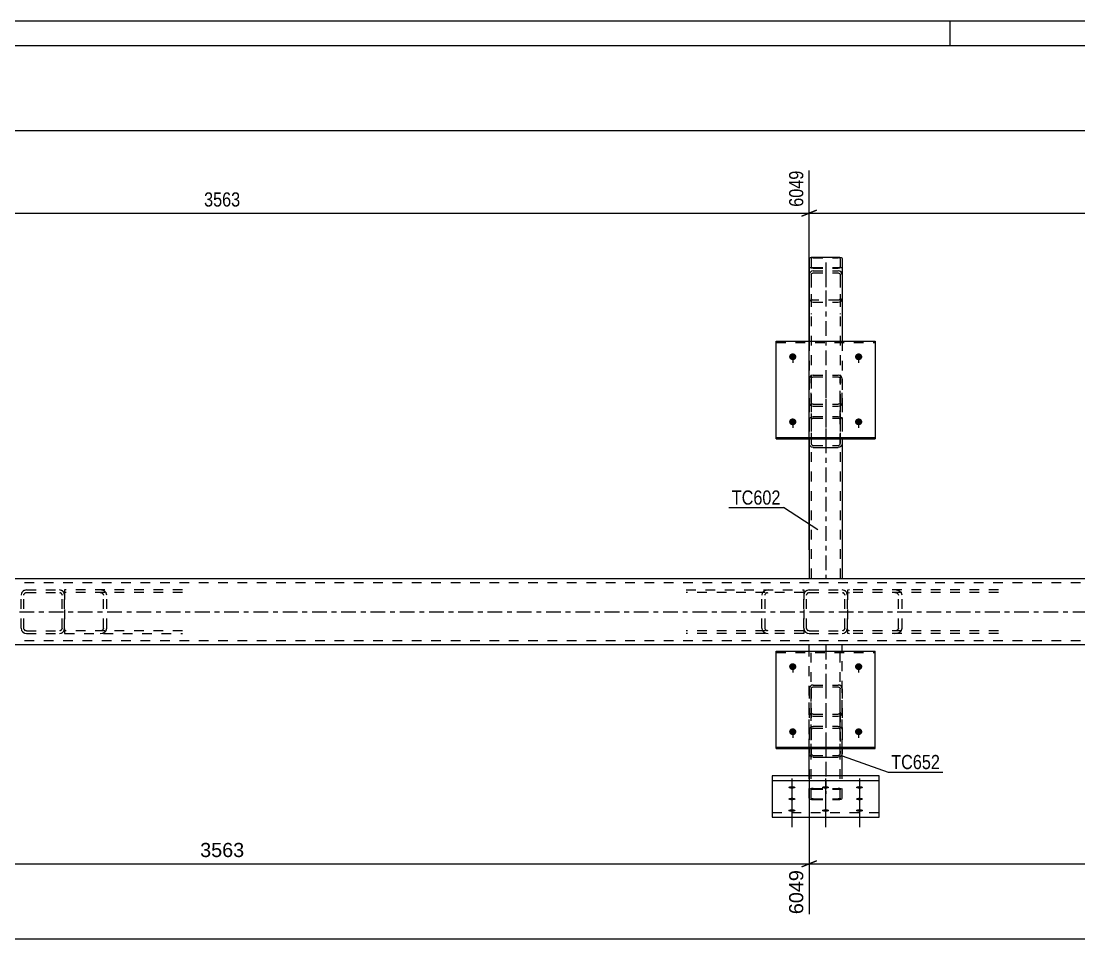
# Model space of a CAD drawing. Header units: millimetres. Extents: x -106 to 1083, y -547 to 294.
# Drawn here: x 265.1 to 479, y 108.9 to 294.4 of the extents above; entities that cross this region are included whole.
import ezdxf

# ---------------------------------------------------------------- set-up
doc = ezdxf.new("R2010")
doc.units = ezdxf.units.MM
doc.linetypes.add('DXK_LINE_DOT2', pattern=[3.9198, 1.9599, -1.9599])
doc.linetypes.add('DXK_LINE_DOT3', pattern=[5.9187, 2.979, -0.9799, 0.9799, -0.9799])
doc.styles.add('Arial', font='ARIAL.TTF', dxfattribs={"height": 0.2})
doc.styles.add('Arial Narrow', font='ARIALN.TTF', dxfattribs={"height": 0.2})

# ---------------------------------------------------------------- blocks, each defined once
blk = doc.blocks.new('Unknown-761556658-1163')
at = {"color": 5, "linetype": 'Continuous'}
for p, q in [((1083, 294.38), (-106, 294.38)), ((453, 289.38), (453, 294.38)), ((1078, 289.38), (-101, 289.38))]:
    blk.add_line(p, q, dxfattribs=at)
blk = doc.blocks.new('Bolt-761556658-4872 - 4869')
at = {"linetype": 'Continuous'}
for points in [[(434.51, 163.19), (434.36, 163.21), (434.21, 163.25), (434.08, 163.33), (433.96, 163.42), (433.87, 163.54), (433.81, 163.67), (433.78, 163.81), (433.78, 163.96), (433.81, 164.1), (433.87, 164.23), (433.96, 164.34), (434.08, 164.44), (434.21, 164.51), (434.36, 164.56), (434.51, 164.57), (434.66, 164.56), (434.81, 164.51), (434.94, 164.44), (435.05, 164.34), (435.14, 164.23), (435.21, 164.1), (435.24, 163.96), (435.24, 163.81), (435.21, 163.67), (435.14, 163.54), (435.05, 163.42), (434.94, 163.33), (434.81, 163.25), (434.66, 163.21)], [(434.51, 150.04), (434.36, 150.05), (434.21, 150.1), (434.08, 150.17), (433.96, 150.27), (433.87, 150.38), (433.81, 150.51), (433.78, 150.66), (433.78, 150.8), (433.81, 150.94), (433.87, 151.07), (433.96, 151.19), (434.08, 151.29), (434.21, 151.36), (434.36, 151.4), (434.51, 151.42), (434.66, 151.4), (434.81, 151.36), (434.94, 151.29), (435.05, 151.19), (435.14, 151.07), (435.21, 150.94), (435.24, 150.8), (435.24, 150.66), (435.21, 150.51), (435.14, 150.38), (435.05, 150.27), (434.94, 150.17), (434.81, 150.1), (434.66, 150.05)]]:
    blk.add_hatch(color=1, dxfattribs=at).paths.add_polyline_path(points)
at = {"color": 1, "linetype": 'Continuous'}
for p, q in [((434.51, 164.45), (434.51, 162.68)), ((434.51, 151.3), (434.51, 149.52))]:
    blk.add_line(p, q, dxfattribs=at)
blk = doc.blocks.new('Part-761556658-4938 - 4869')
at = {"color": 2, "linetype": 'Continuous'}
for p, q in [((1051.51, 181.66), (69.43, 181.66)), ((424.51, 168.32), (193.67, 168.32)), ((824.51, 168.32), (431.18, 168.32))]:
    blk.add_line(p, q, dxfattribs=at)
at = {"color": 7, "linetype": 'DXK_LINE_DOT2'}
for p, q in [((1059.51, 180.86), (69.43, 180.86)), ((1059.51, 169.12), (69.43, 169.12)), ((431.18, 168.32), (424.51, 168.32))]:
    blk.add_line(p, q, dxfattribs=at)
at = {"color": 7, "linetype": 'DXK_LINE_DOT3'}
blk.add_line((69.43, 174.99), (1059.51, 174.99), dxfattribs=at)
blk = doc.blocks.new('Bolt-761556658-4874 - 4869')
at = {"linetype": 'Continuous'}
for points in [[(434.51, 225.84), (434.36, 225.86), (434.21, 225.9), (434.08, 225.97), (433.96, 226.07), (433.87, 226.19), (433.81, 226.32), (433.78, 226.46), (433.78, 226.6), (433.81, 226.74), (433.87, 226.87), (433.96, 226.99), (434.08, 227.09), (434.21, 227.16), (434.36, 227.2), (434.51, 227.22), (434.66, 227.2), (434.81, 227.16), (434.94, 227.09), (435.05, 226.99), (435.14, 226.87), (435.21, 226.74), (435.24, 226.6), (435.24, 226.46), (435.21, 226.32), (435.14, 226.19), (435.05, 226.07), (434.94, 225.97), (434.81, 225.9), (434.66, 225.86)], [(434.51, 212.69), (434.36, 212.7), (434.21, 212.74), (434.08, 212.82), (433.96, 212.91), (433.87, 213.03), (433.81, 213.16), (433.78, 213.3), (433.78, 213.45), (433.81, 213.59), (433.87, 213.72), (433.96, 213.84), (434.08, 213.93), (434.21, 214), (434.36, 214.05), (434.51, 214.06), (434.66, 214.05), (434.81, 214), (434.94, 213.93), (435.05, 213.84), (435.14, 213.72), (435.21, 213.59), (435.24, 213.45), (435.24, 213.3), (435.21, 213.16), (435.14, 213.03), (435.05, 212.91), (434.94, 212.82), (434.81, 212.74), (434.66, 212.7)]]:
    blk.add_hatch(color=1, dxfattribs=at).paths.add_polyline_path(points)
at = {"color": 1, "linetype": 'Continuous'}
for p, q in [((434.51, 227.1), (434.51, 225.32)), ((434.51, 213.94), (434.51, 212.17))]:
    blk.add_line(p, q, dxfattribs=at)
blk = doc.blocks.new('Part-761556658-4879 - 4869')
at = {"color": 2, "linetype": 'Continuous'}
for p, q in [((417.84, 167.02), (437.84, 167.02)), ((417.84, 147.32), (417.84, 167.02)), ((437.84, 147.6), (437.84, 167.02)), ((417.84, 147.6), (437.84, 147.6)), ((417.84, 147.32), (437.84, 147.32)), ((437.84, 147.32), (437.84, 147.6))]:
    blk.add_line(p, q, dxfattribs=at)
at = {"color": 7, "linetype": 'DXK_LINE_DOT2'}
blk.add_line((417.84, 166.74), (437.84, 166.74), dxfattribs=at)
blk = doc.blocks.new('Bolt-761556658-4884 - 4869')
at = {"linetype": 'Continuous'}
for points in [[(421.17, 225.84), (421.02, 225.86), (420.88, 225.9), (420.74, 225.97), (420.63, 226.07), (420.54, 226.19), (420.48, 226.32), (420.45, 226.46), (420.45, 226.6), (420.48, 226.74), (420.54, 226.87), (420.63, 226.99), (420.74, 227.09), (420.88, 227.16), (421.02, 227.2), (421.17, 227.22), (421.33, 227.2), (421.47, 227.16), (421.61, 227.09), (421.72, 226.99), (421.81, 226.87), (421.87, 226.74), (421.9, 226.6), (421.9, 226.46), (421.87, 226.32), (421.81, 226.19), (421.72, 226.07), (421.61, 225.97), (421.47, 225.9), (421.33, 225.86)], [(421.17, 212.69), (421.02, 212.7), (420.88, 212.74), (420.74, 212.82), (420.63, 212.91), (420.54, 213.03), (420.48, 213.16), (420.45, 213.3), (420.45, 213.45), (420.48, 213.59), (420.54, 213.72), (420.63, 213.84), (420.74, 213.93), (420.88, 214), (421.02, 214.05), (421.17, 214.06), (421.33, 214.05), (421.47, 214), (421.61, 213.93), (421.72, 213.84), (421.81, 213.72), (421.87, 213.59), (421.9, 213.45), (421.9, 213.3), (421.87, 213.16), (421.81, 213.03), (421.72, 212.91), (421.61, 212.82), (421.47, 212.74), (421.33, 212.7)]]:
    blk.add_hatch(color=1, dxfattribs=at).paths.add_polyline_path(points)
at = {"color": 1, "linetype": 'Continuous'}
for p, q in [((421.17, 227.1), (421.17, 225.32)), ((421.17, 213.94), (421.17, 212.17))]:
    blk.add_line(p, q, dxfattribs=at)
blk = doc.blocks.new('Bolt-761556658-4886 - 4869')
at = {"linetype": 'Continuous'}
for points in [[(421.17, 163.19), (421.02, 163.21), (420.88, 163.25), (420.74, 163.33), (420.63, 163.42), (420.54, 163.54), (420.48, 163.67), (420.45, 163.81), (420.45, 163.96), (420.48, 164.1), (420.54, 164.23), (420.63, 164.34), (420.74, 164.44), (420.88, 164.51), (421.02, 164.56), (421.17, 164.57), (421.33, 164.56), (421.47, 164.51), (421.61, 164.44), (421.72, 164.34), (421.81, 164.23), (421.87, 164.1), (421.9, 163.96), (421.9, 163.81), (421.87, 163.67), (421.81, 163.54), (421.72, 163.42), (421.61, 163.33), (421.47, 163.25), (421.33, 163.21)], [(421.17, 150.04), (421.02, 150.05), (420.88, 150.1), (420.74, 150.17), (420.63, 150.27), (420.54, 150.38), (420.48, 150.51), (420.45, 150.66), (420.45, 150.8), (420.48, 150.94), (420.54, 151.07), (420.63, 151.19), (420.74, 151.29), (420.88, 151.36), (421.02, 151.4), (421.17, 151.42), (421.33, 151.4), (421.47, 151.36), (421.61, 151.29), (421.72, 151.19), (421.81, 151.07), (421.87, 150.94), (421.9, 150.8), (421.9, 150.66), (421.87, 150.51), (421.81, 150.38), (421.72, 150.27), (421.61, 150.17), (421.47, 150.1), (421.33, 150.05)]]:
    blk.add_hatch(color=1, dxfattribs=at).paths.add_polyline_path(points)
at = {"color": 1, "linetype": 'Continuous'}
for p, q in [((421.17, 164.45), (421.17, 162.68)), ((421.17, 151.3), (421.17, 149.52))]:
    blk.add_line(p, q, dxfattribs=at)
blk = doc.blocks.new('Bolt-761556658-4887 - 4869')
at = {"linetype": 'Continuous'}
for points in [[(421.01, 139.73), (421.16, 139.72), (421.31, 139.7), (421.44, 139.68), (421.55, 139.64), (421.64, 139.6), (421.71, 139.55), (421.74, 139.5), (421.74, 139.45), (421.71, 139.4), (421.64, 139.35), (421.55, 139.31), (421.44, 139.27), (421.31, 139.25), (421.16, 139.23), (421.01, 139.22), (420.86, 139.23), (420.71, 139.25), (420.58, 139.27), (420.46, 139.31), (420.37, 139.35), (420.31, 139.4), (420.28, 139.45), (420.28, 139.5), (420.31, 139.55), (420.37, 139.6), (420.46, 139.64), (420.58, 139.68), (420.71, 139.7), (420.86, 139.72)], [(427.81, 139.73), (427.96, 139.72), (428.11, 139.7), (428.24, 139.68), (428.35, 139.64), (428.44, 139.6), (428.51, 139.55), (428.54, 139.5), (428.54, 139.45), (428.51, 139.4), (428.44, 139.35), (428.35, 139.31), (428.24, 139.27), (428.11, 139.25), (427.96, 139.23), (427.81, 139.22), (427.66, 139.23), (427.51, 139.25), (427.38, 139.27), (427.26, 139.31), (427.17, 139.35), (427.11, 139.4), (427.08, 139.45), (427.08, 139.5), (427.11, 139.55), (427.17, 139.6), (427.26, 139.64), (427.38, 139.68), (427.51, 139.7), (427.66, 139.72)], [(434.68, 139.73), (434.83, 139.72), (434.97, 139.7), (435.11, 139.68), (435.22, 139.64), (435.31, 139.6), (435.37, 139.55), (435.4, 139.5), (435.4, 139.45), (435.37, 139.4), (435.31, 139.35), (435.22, 139.31), (435.11, 139.27), (434.97, 139.25), (434.83, 139.23), (434.68, 139.22), (434.52, 139.23), (434.38, 139.25), (434.24, 139.27), (434.13, 139.31), (434.04, 139.35), (433.98, 139.4), (433.95, 139.45), (433.95, 139.5), (433.98, 139.55), (434.04, 139.6), (434.13, 139.64), (434.24, 139.68), (434.38, 139.7), (434.52, 139.72)], [(421.01, 137.38), (421.16, 137.37), (421.31, 137.35), (421.44, 137.33), (421.55, 137.29), (421.64, 137.25), (421.71, 137.2), (421.74, 137.15), (421.74, 137.1), (421.71, 137.05), (421.64, 137), (421.55, 136.96), (421.44, 136.92), (421.31, 136.9), (421.16, 136.88), (421.01, 136.88), (420.86, 136.88), (420.71, 136.9), (420.58, 136.92), (420.46, 136.96), (420.37, 137), (420.31, 137.05), (420.28, 137.1), (420.28, 137.15), (420.31, 137.2), (420.37, 137.25), (420.46, 137.29), (420.58, 137.33), (420.71, 137.35), (420.86, 137.37)], [(434.68, 137.38), (434.83, 137.37), (434.97, 137.35), (435.11, 137.33), (435.22, 137.29), (435.31, 137.25), (435.37, 137.2), (435.4, 137.15), (435.4, 137.1), (435.37, 137.05), (435.31, 137), (435.22, 136.96), (435.11, 136.92), (434.97, 136.9), (434.83, 136.88), (434.68, 136.88), (434.52, 136.88), (434.38, 136.9), (434.24, 136.92), (434.13, 136.96), (434.04, 137), (433.98, 137.05), (433.95, 137.1), (433.95, 137.15), (433.98, 137.2), (434.04, 137.25), (434.13, 137.29), (434.24, 137.33), (434.38, 137.35), (434.52, 137.37)], [(421.01, 135.05), (421.16, 135.05), (421.31, 135.03), (421.44, 135), (421.55, 134.97), (421.64, 134.93), (421.71, 134.88), (421.74, 134.83), (421.74, 134.77), (421.71, 134.72), (421.64, 134.67), (421.55, 134.63), (421.44, 134.6), (421.31, 134.57), (421.16, 134.55), (421.01, 134.55), (420.86, 134.55), (420.71, 134.57), (420.58, 134.6), (420.46, 134.63), (420.37, 134.67), (420.31, 134.72), (420.28, 134.77), (420.28, 134.83), (420.31, 134.88), (420.37, 134.93), (420.46, 134.97), (420.58, 135), (420.71, 135.03), (420.86, 135.05)], [(427.81, 135.05), (427.96, 135.05), (428.11, 135.03), (428.24, 135), (428.35, 134.97), (428.44, 134.93), (428.51, 134.88), (428.54, 134.83), (428.54, 134.77), (428.51, 134.72), (428.44, 134.67), (428.35, 134.63), (428.24, 134.6), (428.11, 134.57), (427.96, 134.55), (427.81, 134.55), (427.66, 134.55), (427.51, 134.57), (427.38, 134.6), (427.26, 134.63), (427.17, 134.67), (427.11, 134.72), (427.08, 134.77), (427.08, 134.83), (427.11, 134.88), (427.17, 134.93), (427.26, 134.97), (427.38, 135), (427.51, 135.03), (427.66, 135.05)], [(434.68, 135.05), (434.83, 135.05), (434.97, 135.03), (435.11, 135), (435.22, 134.97), (435.31, 134.93), (435.37, 134.88), (435.4, 134.83), (435.4, 134.77), (435.37, 134.72), (435.31, 134.67), (435.22, 134.63), (435.11, 134.6), (434.97, 134.57), (434.83, 134.55), (434.68, 134.55), (434.52, 134.55), (434.38, 134.57), (434.24, 134.6), (434.13, 134.63), (434.04, 134.67), (433.98, 134.72), (433.95, 134.77), (433.95, 134.83), (433.98, 134.88), (434.04, 134.93), (434.13, 134.97), (434.24, 135), (434.38, 135.03), (434.52, 135.05)]]:
    blk.add_hatch(color=1, dxfattribs=at).paths.add_polyline_path(points)
at = {"color": 1, "linetype": 'Continuous'}
for p, q in [((421.01, 141.29), (421.01, 136.09)), ((427.81, 141.29), (427.81, 136.09)), ((434.68, 141.29), (434.68, 136.09)), ((421.01, 138.94), (421.01, 133.74)), ((434.68, 138.94), (434.68, 133.74)), ((421.01, 136.62), (421.01, 131.42)), ((427.81, 136.62), (427.81, 131.42)), ((434.68, 136.62), (434.68, 131.42))]:
    blk.add_line(p, q, dxfattribs=at)
blk = doc.blocks.new('Part-761556658-4971 - 4869')
at = {"color": 2, "linetype": 'Continuous'}
for p, q in [((417.84, 209.97), (417.84, 229.66)), ((417.84, 229.66), (437.84, 229.66)), ((437.84, 229.66), (437.84, 209.97)), ((417.84, 210.24), (437.84, 210.24)), ((417.84, 209.97), (437.84, 209.97))]:
    blk.add_line(p, q, dxfattribs=at)
at = {"color": 7, "linetype": 'DXK_LINE_DOT2'}
blk.add_line((417.84, 229.39), (437.84, 229.39), dxfattribs=at)
blk = doc.blocks.new('Part-761556658-4972 - 4869')
at = {"color": 2, "linetype": 'Continuous'}
for p, q in [((438.68, 141.84), (417.01, 141.84)), ((417.01, 141.84), (417.01, 133.43)), ((438.68, 133.43), (438.68, 141.84)), ((417.01, 140.84), (438.68, 140.84)), ((417.01, 133.43), (438.68, 133.43))]:
    blk.add_line(p, q, dxfattribs=at)
at = {"color": 7, "linetype": 'DXK_LINE_DOT2'}
blk.add_line((417.01, 134.43), (438.68, 134.43), dxfattribs=at)
blk = doc.blocks.new('Part-761556658-4989 - 4869')
at = {"color": 7, "linetype": 'DXK_LINE_DOT3'}
blk.add_line((427.84, 243.91), (427.84, 237.84), dxfattribs=at)
at = {"color": 7, "linetype": 'DXK_LINE_DOT2'}
for p, q in [((424.57, 243.4), (424.51, 243.11)), ((424.51, 243.11), (424.51, 235.17)), ((424.74, 243.65), (424.57, 243.4)), ((425, 243.81), (424.74, 243.65)), ((424.91, 243.11), (424.94, 243.26)), ((424.91, 243.11), (424.91, 235.17)), ((424.94, 243.26), (425.03, 243.38)), ((425.31, 243.87), (425, 243.81)), ((425.03, 243.38), (425.16, 243.46)), ((425.16, 243.46), (425.31, 243.49)), ((425.31, 243.87), (430.38, 243.87)), ((425.31, 243.49), (430.38, 243.49)), ((430.68, 243.81), (430.38, 243.87)), ((430.38, 243.49), (430.53, 243.46)), ((430.53, 243.46), (430.66, 243.38)), ((430.66, 243.38), (430.74, 243.26)), ((430.94, 243.65), (430.68, 243.81)), ((430.74, 243.26), (430.78, 243.11)), ((430.78, 243.11), (430.78, 235.17)), ((431.11, 243.4), (430.94, 243.65)), ((431.18, 243.11), (431.11, 243.4)), ((431.18, 243.11), (431.18, 235.17)), ((424.51, 238.35), (424.57, 238.06)), ((424.57, 238.06), (424.74, 237.82)), ((424.74, 237.82), (425, 237.65)), ((424.94, 238.21), (424.91, 238.35)), ((425.03, 238.08), (424.94, 238.21)), ((425, 237.65), (425.31, 237.6)), ((425.16, 238), (425.03, 238.08)), ((425.31, 237.97), (425.16, 238)), ((430.38, 237.97), (425.31, 237.97)), ((425.31, 237.6), (430.38, 237.6)), ((430.53, 238), (430.38, 237.97)), ((430.38, 237.6), (430.68, 237.65)), ((430.66, 238.08), (430.53, 238)), ((430.74, 238.21), (430.66, 238.08)), ((430.68, 237.65), (430.94, 237.82)), ((430.78, 238.35), (430.74, 238.21)), ((430.94, 237.82), (431.11, 238.06)), ((431.11, 238.06), (431.18, 238.35))]:
    blk.add_line(p, q, dxfattribs=at)
blk = doc.blocks.new('Part-761556658-4994 - 4869')
at = {"color": 2, "linetype": 'Continuous'}
for p, q in [((424.51, 246.42), (424.57, 246.53)), ((424.51, 246.42), (424.51, 229.66)), ((424.57, 246.53), (424.74, 246.61)), ((424.74, 246.61), (425, 246.67)), ((425, 246.67), (425.31, 246.69)), ((425.31, 246.69), (430.38, 246.69)), ((430.38, 246.69), (430.68, 246.67)), ((430.68, 246.67), (430.94, 246.61)), ((430.94, 246.61), (431.11, 246.53)), ((431.11, 246.53), (431.18, 246.42)), ((431.18, 246.42), (431.18, 229.66)), ((431.18, 209.97), (431.18, 181.66)), ((424.51, 208.97), (424.51, 181.66))]:
    blk.add_line(p, q, dxfattribs=at)
at = {"color": 7, "linetype": 'DXK_LINE_DOT2'}
for p, q in [((424.94, 246.47), (424.91, 246.42)), ((424.91, 246.42), (424.91, 181.66)), ((425.03, 246.52), (424.94, 246.47)), ((425.16, 246.55), (425.03, 246.52)), ((425.31, 246.56), (425.16, 246.55)), ((425.31, 246.56), (430.38, 246.56)), ((430.53, 246.55), (430.38, 246.56)), ((430.66, 246.52), (430.53, 246.55)), ((430.74, 246.47), (430.66, 246.52)), ((430.78, 246.42), (430.74, 246.47)), ((430.78, 246.42), (430.78, 181.66)), ((424.57, 244.59), (424.51, 244.69)), ((424.74, 244.5), (424.57, 244.59)), ((425, 244.44), (424.74, 244.5)), ((424.91, 244.69), (424.94, 244.64)), ((424.94, 244.64), (425.03, 244.59)), ((425.31, 244.42), (425, 244.44)), ((425.03, 244.59), (425.16, 244.56)), ((425.16, 244.56), (425.31, 244.55)), ((425.31, 244.55), (430.38, 244.55)), ((425.31, 244.42), (430.38, 244.42)), ((430.38, 244.55), (430.53, 244.56)), ((430.68, 244.44), (430.38, 244.42)), ((430.53, 244.56), (430.66, 244.59)), ((430.66, 244.59), (430.68, 244.61)), ((430.68, 244.61), (430.74, 244.64)), ((430.94, 244.5), (430.68, 244.44)), ((430.74, 244.64), (430.78, 244.69)), ((431.11, 244.59), (430.94, 244.5)), ((431.18, 244.69), (431.11, 244.59)), ((424.51, 229.66), (424.51, 208.97)), ((431.18, 229.66), (431.18, 209.97)), ((431.18, 181.66), (424.51, 181.66))]:
    blk.add_line(p, q, dxfattribs=at)
at = {"color": 7, "linetype": 'DXK_LINE_DOT3'}
blk.add_line((427.84, 245.56), (427.84, 181.66), dxfattribs=at)
blk = doc.blocks.new('Part-761556658-5039 - 4869')
at = {"color": 2, "linetype": 'Continuous'}
for p, q in [((431.18, 168.32), (424.51, 168.32)), ((424.51, 167.02), (424.51, 168.32)), ((431.18, 167.02), (431.18, 168.32)), ((424.51, 141.84), (424.51, 146.31)), ((431.18, 141.84), (431.18, 147.32))]:
    blk.add_line(p, q, dxfattribs=at)
at = {"color": 7, "linetype": 'DXK_LINE_DOT2'}
for p, q in [((424.51, 146.31), (424.51, 167.02)), ((424.91, 137.27), (424.91, 168.32)), ((430.78, 137.27), (430.78, 168.32)), ((431.18, 147.32), (431.18, 167.02)), ((424.51, 137.27), (424.51, 141.84)), ((431.18, 137.27), (431.18, 141.84)), ((424.57, 139.11), (424.51, 139.01)), ((424.74, 139.2), (424.57, 139.11)), ((425, 139.26), (424.74, 139.2)), ((424.94, 139.06), (425.03, 139.1)), ((425.31, 139.28), (425, 139.26)), ((425.03, 139.1), (425.16, 139.13)), ((425.16, 139.13), (425.31, 139.14)), ((425.31, 139.28), (430.38, 139.28)), ((425.31, 139.14), (430.38, 139.14)), ((430.68, 139.26), (430.38, 139.28)), ((430.38, 139.14), (430.53, 139.13)), ((430.53, 139.13), (430.66, 139.1)), ((430.66, 139.1), (430.74, 139.06)), ((430.94, 139.2), (430.68, 139.26)), ((431.11, 139.11), (430.94, 139.2)), ((431.18, 139.01), (431.11, 139.11)), ((424.51, 137.27), (424.57, 137.17)), ((424.57, 137.17), (424.74, 137.08)), ((424.74, 137.08), (425, 137.02)), ((424.91, 139.01), (424.94, 139.06)), ((424.94, 137.22), (424.91, 137.27)), ((425.03, 137.18), (424.94, 137.22)), ((425, 137.02), (425.31, 137)), ((425.16, 137.15), (425.03, 137.18)), ((425.31, 137.14), (425.16, 137.15)), ((425.31, 137.14), (430.38, 137.14)), ((425.31, 137), (430.38, 137)), ((430.53, 137.15), (430.38, 137.14)), ((430.38, 137), (430.68, 137.02)), ((430.66, 137.18), (430.53, 137.15)), ((430.74, 137.22), (430.66, 137.18)), ((430.68, 137.02), (430.94, 137.08)), ((430.74, 139.06), (430.78, 139.01)), ((430.78, 137.27), (430.74, 137.22)), ((430.94, 137.08), (431.11, 137.17)), ((431.11, 137.17), (431.18, 137.27))]:
    blk.add_line(p, q, dxfattribs=at)
at = {"color": 7, "linetype": 'DXK_LINE_DOT3'}
blk.add_line((427.84, 168.32), (427.84, 138.14), dxfattribs=at)
blk = doc.blocks.new('Part-761556658-5042 - 4869')
at = {"color": 7, "linetype": 'DXK_LINE_DOT2'}
for p, q in [((423.51, 178.73), (423.43, 178.32)), ((423.43, 171.66), (423.43, 178.32)), ((423.97, 178.32), (424.01, 178.53)), ((423.97, 171.66), (423.97, 178.32)), ((424.5, 179.39), (424.09, 179.31)), ((424.3, 178.82), (424.5, 178.86)), ((424.5, 179.39), (431.17, 179.39)), ((424.5, 178.86), (431.17, 178.86)), ((431.57, 179.31), (431.17, 179.39)), ((431.17, 178.86), (431.37, 178.82)), ((431.66, 178.53), (431.7, 178.32)), ((431.7, 171.66), (431.7, 178.32)), ((432.23, 178.32), (432.15, 178.73)), ((432.23, 171.66), (432.23, 178.32)), ((423.43, 171.66), (423.51, 171.25)), ((424.01, 171.45), (423.97, 171.66)), ((424.5, 171.12), (424.3, 171.16)), ((431.37, 171.16), (431.17, 171.12)), ((431.7, 171.66), (431.66, 171.45)), ((432.15, 171.25), (432.23, 171.66)), ((424.09, 170.67), (424.5, 170.59)), ((424.5, 171.12), (431.17, 171.12)), ((424.5, 170.59), (431.17, 170.59)), ((431.17, 170.59), (431.57, 170.67))]:
    blk.add_line(p, q, dxfattribs=at)
for centre, radius, start, end in [((424.5, 178.32), 1.07, 112.5, 157.5), ((424.5, 178.32), 0.533, 112.5, 157.5), ((431.17, 178.32), 0.533, 22.5, 67.5), ((431.17, 178.32), 1.07, 22.5, 67.5), ((424.5, 171.66), 1.07, 202.5, 247.5), ((424.5, 171.66), 0.533, 202.5, 247.5), ((431.17, 171.66), 0.533, 292.5, 337.5), ((431.17, 171.66), 1.07, 292.5, 337.5)]:
    blk.add_arc(centre, radius, start, end, dxfattribs=at)
blk = doc.blocks.new('Part-761556658-5043 - 4869')
at = {"color": 7, "linetype": 'DXK_LINE_DOT2'}
for p, q in [((265.18, 178.73), (265.1, 178.32)), ((265.1, 171.66), (265.1, 178.32)), ((265.63, 178.32), (265.67, 178.53)), ((265.63, 171.66), (265.63, 178.32)), ((266.17, 179.39), (265.76, 179.31)), ((265.96, 178.82), (266.17, 178.86)), ((266.17, 179.39), (272.83, 179.39)), ((266.17, 178.86), (272.83, 178.86)), ((273.24, 179.31), (272.83, 179.39)), ((272.83, 178.86), (273.04, 178.82)), ((273.33, 178.53), (273.37, 178.32)), ((273.37, 171.66), (273.37, 178.32)), ((273.9, 178.32), (273.82, 178.73)), ((273.9, 171.66), (273.9, 178.32)), ((265.1, 171.66), (265.18, 171.25)), ((265.67, 171.45), (265.63, 171.66)), ((266.17, 171.12), (265.96, 171.16)), ((273.04, 171.16), (272.83, 171.12)), ((273.37, 171.66), (273.33, 171.45)), ((273.82, 171.25), (273.9, 171.66)), ((265.76, 170.67), (266.17, 170.59)), ((266.17, 171.12), (272.83, 171.12)), ((266.17, 170.59), (272.83, 170.59)), ((272.83, 170.59), (273.24, 170.67))]:
    blk.add_line(p, q, dxfattribs=at)
for centre, radius, start, end in [((266.17, 178.32), 1.07, 112.5, 157.5), ((266.17, 178.32), 0.533, 112.5, 157.5), ((272.83, 178.32), 0.533, 22.5, 67.5), ((272.83, 178.32), 1.07, 22.5, 67.5), ((266.17, 171.66), 1.07, 202.5, 247.5), ((266.17, 171.66), 0.533, 202.5, 247.5), ((272.83, 171.66), 0.533, 292.5, 337.5), ((272.83, 171.66), 1.07, 292.5, 337.5)]:
    blk.add_arc(centre, radius, start, end, dxfattribs=at)
blk = doc.blocks.new('Part-761556658-5049 - 4869')
at = {"color": 7, "linetype": 'DXK_LINE_DOT2'}
for p, q in [((432.66, 179.39), (432.23, 179.33)), ((432.23, 179.33), (432.23, 170.65)), ((432.23, 178.74), (432.38, 178.82)), ((432.38, 178.82), (432.66, 178.86)), ((462.82, 179.39), (432.66, 179.39)), ((462.82, 178.86), (432.66, 178.86)), ((442.37, 179.31), (441.81, 179.39)), ((441.81, 178.86), (442.09, 178.82)), ((442.49, 178.53), (442.55, 178.32)), ((442.55, 171.66), (442.55, 178.32)), ((443.28, 178.32), (443.17, 178.73)), ((443.28, 171.66), (443.28, 178.32)), ((432.38, 171.16), (432.23, 171.24)), ((432.66, 171.12), (432.38, 171.16)), ((442.09, 171.16), (441.81, 171.12)), ((442.55, 171.66), (442.49, 171.45)), ((443.17, 171.25), (443.28, 171.66)), ((432.23, 170.65), (432.66, 170.59)), ((462.82, 171.12), (432.66, 171.12)), ((462.82, 170.59), (432.66, 170.59)), ((441.81, 170.59), (442.37, 170.67))]:
    blk.add_line(p, q, dxfattribs=at)
for centre, radius, start, end in [((441.93, 178.17), 0.668, 32.4104, 75.4453), ((442.04, 178.01), 1.34, 32.4104, 75.4453), ((441.93, 171.81), 0.668, 284.5547, 327.5896), ((442.04, 171.96), 1.34, 284.5547, 327.5896)]:
    blk.add_arc(centre, radius, start, end, dxfattribs=at)
blk = doc.blocks.new('Part-761556658-5051 - 4869')
at = {"color": 7, "linetype": 'DXK_LINE_DOT2'}
for p, q in [((273.9, 179.39), (273.9, 170.59)), ((297.73, 179.39), (273.9, 179.39)), ((297.73, 178.86), (273.9, 178.86)), ((281.61, 179.31), (281.1, 179.39)), ((281.1, 178.86), (281.36, 178.82)), ((281.72, 178.53), (281.77, 178.32)), ((281.77, 171.66), (281.77, 178.32)), ((282.43, 178.32), (282.33, 178.73)), ((282.43, 171.66), (282.43, 178.32)), ((281.36, 171.16), (281.1, 171.12)), ((281.77, 171.66), (281.72, 171.45)), ((282.33, 171.25), (282.43, 171.66)), ((297.73, 171.12), (273.9, 171.12)), ((273.9, 170.59), (297.73, 170.59)), ((281.1, 170.59), (281.61, 170.67))]:
    blk.add_line(p, q, dxfattribs=at)
for centre, radius, start, end in [((281.18, 178.23), 0.615, 29.251, 73.2822), ((281.26, 178.13), 1.23, 29.251, 73.2822), ((281.18, 171.75), 0.615, 286.7178, 330.749), ((281.26, 171.85), 1.23, 286.7178, 330.749)]:
    blk.add_arc(centre, radius, start, end, dxfattribs=at)
blk = doc.blocks.new('Part-761556658-5052 - 4869')
at = {"color": 7, "linetype": 'DXK_LINE_DOT2'}
for p, q in [((399.6, 179.39), (423.43, 179.39)), ((423.43, 178.86), (399.6, 178.86)), ((415, 178.73), (414.9, 178.32)), ((414.9, 171.66), (414.9, 178.32)), ((415.57, 178.32), (415.62, 178.53)), ((415.57, 171.66), (415.57, 178.32)), ((416.23, 179.39), (415.72, 179.31)), ((415.98, 178.82), (416.23, 178.86)), ((423.43, 179.39), (423.43, 170.59)), ((414.9, 171.66), (415, 171.25)), ((415.62, 171.45), (415.57, 171.66)), ((416.23, 171.12), (415.98, 171.16)), ((423.43, 171.12), (399.6, 171.12)), ((423.43, 170.59), (399.6, 170.59)), ((415.72, 170.67), (416.23, 170.59))]:
    blk.add_line(p, q, dxfattribs=at)
for centre, radius, start, end in [((416.08, 178.13), 1.23, 106.7178, 150.749), ((416.15, 178.23), 0.615, 106.7178, 150.749), ((416.08, 171.85), 1.23, 209.251, 253.2822), ((416.15, 171.75), 0.615, 209.251, 253.2822)]:
    blk.add_arc(centre, radius, start, end, dxfattribs=at)
blk = doc.blocks.new('Part-761556658-5058 - 4869')
at = {"color": 7, "linetype": 'DXK_LINE_DOT2'}
for p, q in [((424.74, 222.59), (424.57, 222.35)), ((425, 222.76), (424.74, 222.59)), ((425.31, 222.81), (425, 222.76)), ((425.31, 222.81), (430.37, 222.81)), ((430.68, 222.76), (430.37, 222.81)), ((430.94, 222.59), (430.68, 222.76)), ((431.11, 222.35), (430.94, 222.59)), ((424.57, 222.35), (424.51, 222.06)), ((424.51, 217.3), (424.51, 222.06)), ((424.51, 222.06), (424.51, 213.73)), ((424.91, 222.06), (424.94, 222.2)), ((424.91, 217.3), (424.91, 222.06)), ((424.91, 222.06), (424.91, 213.73)), ((424.94, 222.2), (425.02, 222.33)), ((425.02, 222.33), (425.15, 222.41)), ((425.15, 222.41), (425.31, 222.44)), ((425.31, 222.44), (430.37, 222.44)), ((430.37, 222.44), (430.53, 222.41)), ((430.53, 222.41), (430.66, 222.33)), ((430.66, 222.33), (430.74, 222.2)), ((430.74, 222.2), (430.77, 222.06)), ((430.77, 217.3), (430.77, 222.06)), ((430.78, 213.73), (430.77, 222.06)), ((431.17, 222.06), (431.11, 222.35)), ((431.17, 217.3), (431.17, 222.06)), ((431.17, 222.06), (431.18, 213.73)), ((424.51, 217.3), (424.51, 209.97)), ((424.51, 217.3), (424.57, 217.01)), ((424.57, 217.01), (424.74, 216.77)), ((424.74, 216.77), (425, 216.61)), ((424.91, 217.3), (424.91, 208.97)), ((424.94, 217.16), (424.91, 217.3)), ((425.02, 217.03), (424.94, 217.16)), ((425, 216.61), (425.31, 216.55)), ((425.15, 216.95), (425.02, 217.03)), ((425.31, 216.92), (425.15, 216.95)), ((425.31, 216.92), (430.37, 216.92)), ((425.31, 216.55), (430.37, 216.55)), ((430.53, 216.95), (430.37, 216.92)), ((430.37, 216.55), (430.68, 216.61)), ((430.66, 217.03), (430.53, 216.95)), ((430.74, 217.16), (430.66, 217.03)), ((430.68, 216.61), (430.94, 216.77)), ((430.77, 217.3), (430.74, 217.16)), ((430.77, 217.3), (430.78, 208.97)), ((430.94, 216.77), (431.11, 217.01)), ((431.11, 217.01), (431.17, 217.3)), ((431.17, 217.3), (431.17, 209.97)), ((424.51, 213.73), (424.57, 214.02)), ((424.57, 214.02), (424.74, 214.26)), ((424.74, 214.26), (425, 214.42)), ((425.03, 213.99), (424.94, 213.87)), ((425, 214.42), (425.31, 214.48)), ((425.16, 214.07), (425.03, 213.99)), ((425.31, 214.1), (425.16, 214.07)), ((425.31, 214.48), (430.38, 214.48)), ((425.31, 214.1), (430.38, 214.1)), ((430.38, 214.48), (430.68, 214.42)), ((430.53, 214.07), (430.38, 214.1)), ((430.66, 213.99), (430.53, 214.07)), ((430.74, 213.87), (430.66, 213.99)), ((430.68, 214.42), (430.94, 214.26)), ((430.94, 214.26), (431.11, 214.02)), ((431.11, 214.02), (431.18, 213.73)), ((424.51, 213.73), (424.51, 208.97)), ((424.94, 213.87), (424.91, 213.73)), ((424.91, 213.73), (424.91, 208.97)), ((430.78, 213.73), (430.74, 213.87)), ((430.78, 208.97), (430.78, 213.73)), ((431.18, 213.73), (431.18, 208.97)), ((424.91, 208.97), (424.94, 208.82)), ((424.94, 208.82), (425.03, 208.7)), ((425.03, 208.7), (425.16, 208.62)), ((425.16, 208.62), (425.31, 208.59)), ((425.31, 208.59), (430.38, 208.59)), ((430.38, 208.59), (430.53, 208.62)), ((430.53, 208.62), (430.66, 208.7)), ((430.66, 208.7), (430.74, 208.82)), ((430.74, 208.82), (430.78, 208.97))]:
    blk.add_line(p, q, dxfattribs=at)
at = {"color": 7, "linetype": 'DXK_LINE_DOT3'}
blk.add_line((427.84, 223.1), (427.84, 207.93), dxfattribs=at)
at = {"color": 2, "linetype": 'Continuous'}
for p, q in [((424.51, 209.97), (424.51, 208.97)), ((431.17, 209.97), (431.18, 208.97)), ((424.57, 208.68), (424.51, 208.97)), ((424.74, 208.43), (424.57, 208.68)), ((425, 208.27), (424.74, 208.43)), ((425.31, 208.21), (425, 208.27)), ((425.31, 208.21), (430.38, 208.21)), ((430.68, 208.27), (430.38, 208.21)), ((430.94, 208.43), (430.68, 208.27)), ((431.11, 208.68), (430.94, 208.43)), ((431.18, 208.97), (431.11, 208.68))]:
    blk.add_line(p, q, dxfattribs=at)
blk = doc.blocks.new('Part-761556658-5059 - 4869')
at = {"color": 7, "linetype": 'DXK_LINE_DOT2'}
for p, q in [((424.57, 159.7), (424.51, 159.41)), ((424.51, 154.65), (424.51, 159.41)), ((424.51, 159.41), (424.51, 151.07)), ((424.74, 159.95), (424.57, 159.7)), ((425, 160.11), (424.74, 159.95)), ((424.91, 159.41), (424.94, 159.56)), ((424.91, 154.65), (424.91, 159.41)), ((424.91, 159.41), (424.91, 151.07)), ((424.94, 159.56), (425.02, 159.68)), ((425.31, 160.17), (425, 160.11)), ((425.02, 159.68), (425.15, 159.76)), ((425.15, 159.76), (425.31, 159.79)), ((425.31, 160.17), (430.37, 160.17)), ((425.31, 159.79), (430.37, 159.79)), ((430.68, 160.11), (430.37, 160.17)), ((430.37, 159.79), (430.53, 159.76)), ((430.53, 159.76), (430.66, 159.68)), ((430.66, 159.68), (430.74, 159.56)), ((430.94, 159.95), (430.68, 160.11)), ((430.74, 159.56), (430.77, 159.41)), ((430.77, 154.65), (430.77, 159.41)), ((430.78, 151.07), (430.77, 159.41)), ((431.11, 159.7), (430.94, 159.95)), ((431.17, 159.41), (431.11, 159.7)), ((431.17, 154.65), (431.17, 159.41)), ((431.17, 159.41), (431.18, 151.07)), ((424.51, 147.32), (424.51, 154.65)), ((424.51, 154.65), (424.57, 154.37)), ((424.57, 154.37), (424.74, 154.12)), ((424.74, 154.12), (425, 153.96)), ((424.91, 146.31), (424.91, 154.65)), ((424.94, 154.51), (424.91, 154.65)), ((425.02, 154.39), (424.94, 154.51)), ((425.15, 154.31), (425.02, 154.39)), ((425.31, 154.28), (425.15, 154.31)), ((425.31, 154.28), (430.37, 154.28)), ((430.53, 154.31), (430.37, 154.28)), ((430.66, 154.39), (430.53, 154.31)), ((430.74, 154.51), (430.66, 154.39)), ((430.68, 153.96), (430.94, 154.12)), ((430.77, 154.65), (430.74, 154.51)), ((430.77, 154.65), (430.78, 146.31)), ((430.94, 154.12), (431.11, 154.37)), ((431.11, 154.37), (431.17, 154.65)), ((431.17, 147.32), (431.17, 154.65)), ((425, 153.96), (425.31, 153.9)), ((425.31, 153.9), (430.37, 153.9)), ((430.37, 153.9), (430.68, 153.96)), ((424.51, 151.07), (424.57, 151.36)), ((424.51, 151.07), (424.51, 146.31)), ((424.57, 151.36), (424.74, 151.61)), ((424.74, 151.61), (425, 151.77)), ((424.94, 151.22), (424.91, 151.07)), ((424.91, 151.07), (424.91, 146.31)), ((425.03, 151.34), (424.94, 151.22)), ((425, 151.77), (425.31, 151.83)), ((425.16, 151.42), (425.03, 151.34)), ((425.31, 151.45), (425.16, 151.42)), ((425.31, 151.83), (430.38, 151.83)), ((425.31, 151.45), (430.38, 151.45)), ((430.38, 151.83), (430.68, 151.77)), ((430.53, 151.42), (430.38, 151.45)), ((430.66, 151.34), (430.53, 151.42)), ((430.74, 151.22), (430.66, 151.34)), ((430.68, 151.77), (430.94, 151.61)), ((430.78, 151.07), (430.74, 151.22)), ((430.78, 146.31), (430.78, 151.07)), ((430.94, 151.61), (431.11, 151.36)), ((431.11, 151.36), (431.18, 151.07)), ((431.18, 151.07), (431.18, 146.31)), ((424.91, 146.31), (424.94, 146.17)), ((424.94, 146.17), (425.03, 146.05)), ((425.03, 146.05), (425.16, 145.97)), ((425.16, 145.97), (425.31, 145.94)), ((425.31, 145.94), (430.38, 145.94)), ((430.38, 145.94), (430.53, 145.97)), ((430.53, 145.97), (430.66, 146.05)), ((430.66, 146.05), (430.74, 146.17)), ((430.74, 146.17), (430.78, 146.31))]:
    blk.add_line(p, q, dxfattribs=at)
at = {"color": 7, "linetype": 'DXK_LINE_DOT3'}
blk.add_line((427.84, 160.45), (427.84, 145.27), dxfattribs=at)
at = {"color": 2, "linetype": 'Continuous'}
for p, q in [((424.51, 146.31), (424.51, 147.32)), ((424.57, 146.03), (424.51, 146.31)), ((424.74, 145.78), (424.57, 146.03)), ((425, 145.62), (424.74, 145.78)), ((425.31, 145.56), (425, 145.62)), ((425.31, 145.56), (430.38, 145.56)), ((430.68, 145.62), (430.38, 145.56)), ((430.94, 145.78), (430.68, 145.62)), ((431.11, 146.03), (430.94, 145.78)), ((431.18, 146.31), (431.11, 146.03)), ((431.18, 146.31), (431.17, 147.32))]:
    blk.add_line(p, q, dxfattribs=at)
blk = doc.blocks.new('StraightDimension-761556658-5206 - 4869')
at = {"color": 7, "linetype": 'Continuous'}
for p, q in [((424.51, 187.49), (424.51, 264.16)), ((187, 255.55), (424.51, 255.55)), ((423.01, 254.95), (426.01, 256.15))]:
    blk.add_line(p, q, dxfattribs=at)
at = {"color": 0, "linetype": 'Continuous'}
blk.add_wipeout([(423.91, 264.76), (419.71, 264.76), (419.71, 256.25), (423.91, 256.25)], dxfattribs=at)
at = {"color": 0}
blk.add_wipeout([(310.01, 256.3), (310.01, 260.5), (301.5, 260.5), (301.5, 256.3)], dxfattribs=at)
at = {"color": 3, "linetype": 'Continuous', "style": 'Arial Narrow'}
blk.add_text('6049', height=2.863, rotation=90.0002, dxfattribs=at).set_placement((423.31, 256.85))
at = {"color": 3, "style": 'Arial Narrow'}
blk.add_text('3563', height=2.863, dxfattribs=at).set_placement((302.1, 256.9))
blk = doc.blocks.new('StraightDimension-761556658-5229 - 4869')
at = {"color": 7, "linetype": 'Continuous'}
for p, q in [((424.51, 187.49), (424.51, 264.16)), ((426.01, 256.15), (423.01, 254.95)), ((424.51, 255.55), (824.51, 255.55))]:
    blk.add_line(p, q, dxfattribs=at)
blk = doc.blocks.new('StraightDimension-761556658-20385 - 4869')
at = {"color": 7, "linetype": 'Continuous'}
blk.add_line((24, 272.28), (1059.51, 272.28), dxfattribs=at)
blk = doc.blocks.new('StraightDimension-761556658-20452 - 4869')
at = {"color": 7, "linetype": 'Continuous'}
for p, q in [((424.51, 143.08), (424.51, 113.84)), ((426.01, 124.64), (423.01, 123.44)), ((424.51, 124.04), (824.51, 124.04))]:
    blk.add_line(p, q, dxfattribs=at)
blk = doc.blocks.new('StraightDimension-761556658-20453 - 4869')
at = {"color": 7, "linetype": 'Continuous'}
for p, q in [((424.51, 143.08), (424.51, 113.84)), ((423.01, 123.44), (426.01, 124.64)), ((187, 124.04), (424.51, 124.04))]:
    blk.add_line(p, q, dxfattribs=at)
at = {"color": 0}
blk.add_wipeout([(310.8, 124.79), (310.8, 128.99), (300.71, 128.99), (300.71, 124.79)], dxfattribs=at)
at = {"color": 0, "linetype": 'Continuous'}
blk.add_wipeout([(423.91, 123.34), (419.71, 123.34), (419.71, 113.24), (423.91, 113.24)], dxfattribs=at)
at = {"color": 3, "style": 'Arial'}
blk.add_text('3563', height=2.865, dxfattribs=at).set_placement((301.31, 125.39))
at = {"color": 3, "linetype": 'Continuous', "style": 'Arial'}
blk.add_text('6049', height=2.865, rotation=90.0002, dxfattribs=at).set_placement((423.31, 113.84))
blk = doc.blocks.new('StraightDimension-761556658-20561 - 4869')
at = {"color": 7, "linetype": 'Continuous'}
blk.add_line((22.33, 108.86), (1061.17, 108.86), dxfattribs=at)
blk = doc.blocks.new('Mark-761556658-4990 - 4869')
at = {"color": 0}
blk.add_wipeout([(418.71, 196.64), (418.71, 199.64), (408.84, 199.64), (408.84, 196.64)], dxfattribs=at)
blk.add_wipeout([(418.71, 196.64), (418.71, 199.64), (408.84, 199.64), (408.84, 196.64)], dxfattribs=at)
at = {"color": 30, "linetype": 'Continuous'}
for p in [(408.24, 196.04), (426.27, 191.53)]:
    blk.add_line(p, (419.31, 196.04), dxfattribs=at)
at = {"color": 3, "style": 'Arial Narrow'}
blk.add_text('TC602', height=2.863, dxfattribs=at).set_placement((408.84, 196.64))
blk = doc.blocks.new('Mark-761556658-5035 - 4869')
at = {"color": 0}
blk.add_wipeout([(450.96, 143.17), (450.96, 146.17), (441.1, 146.17), (441.1, 143.17)], dxfattribs=at)
blk.add_wipeout([(450.96, 143.17), (450.96, 146.17), (441.1, 146.17), (441.1, 143.17)], dxfattribs=at)
at = {"color": 30, "linetype": 'Continuous'}
for p, q in [((431.18, 145.83), (440.5, 142.57)), ((440.5, 142.57), (451.56, 142.57))]:
    blk.add_line(p, q, dxfattribs=at)
at = {"color": 3, "style": 'Arial Narrow'}
blk.add_text('TC652', height=2.863, dxfattribs=at).set_placement((441.1, 143.17))

msp = doc.modelspace()

# ---------------------------------------------------------------- block references
for name in ['Unknown-761556658-1163', 'Part-761556658-4994 - 4869', 'Part-761556658-4989 - 4869', 'Part-761556658-4971 - 4869', 'Bolt-761556658-4884 - 4869', 'Bolt-761556658-4874 - 4869', 'Part-761556658-5058 - 4869', 'Part-761556658-4938 - 4869', 'Part-761556658-5043 - 4869', 'Part-761556658-5051 - 4869', 'Part-761556658-5052 - 4869', 'Part-761556658-5042 - 4869', 'Part-761556658-5049 - 4869', 'Part-761556658-4879 - 4869', 'Part-761556658-5039 - 4869', 'Bolt-761556658-4886 - 4869', 'Bolt-761556658-4872 - 4869', 'Part-761556658-5059 - 4869', 'Part-761556658-4972 - 4869', 'Bolt-761556658-4887 - 4869']:
    msp.add_blockref(name, (0, 0))

# ---------------------------------------------------------------- next in the draw order: block references
for name in ['StraightDimension-761556658-5206 - 4869', 'StraightDimension-761556658-20452 - 4869']:
    msp.add_blockref(name, (0, 0))

# ---------------------------------------------------------------- next in the draw order: block references
for name in ['StraightDimension-761556658-5229 - 4869', 'StraightDimension-761556658-20453 - 4869']:
    msp.add_blockref(name, (0, 0))

# ---------------------------------------------------------------- next in the draw order: block references
for name in ['StraightDimension-761556658-20385 - 4869', 'StraightDimension-761556658-20561 - 4869']:
    msp.add_blockref(name, (0, 0))

# ---------------------------------------------------------------- next in the draw order: block references
for name in ['Mark-761556658-4990 - 4869', 'Mark-761556658-5035 - 4869']:
    msp.add_blockref(name, (0, 0))

doc.saveas('drawing.dxf')
